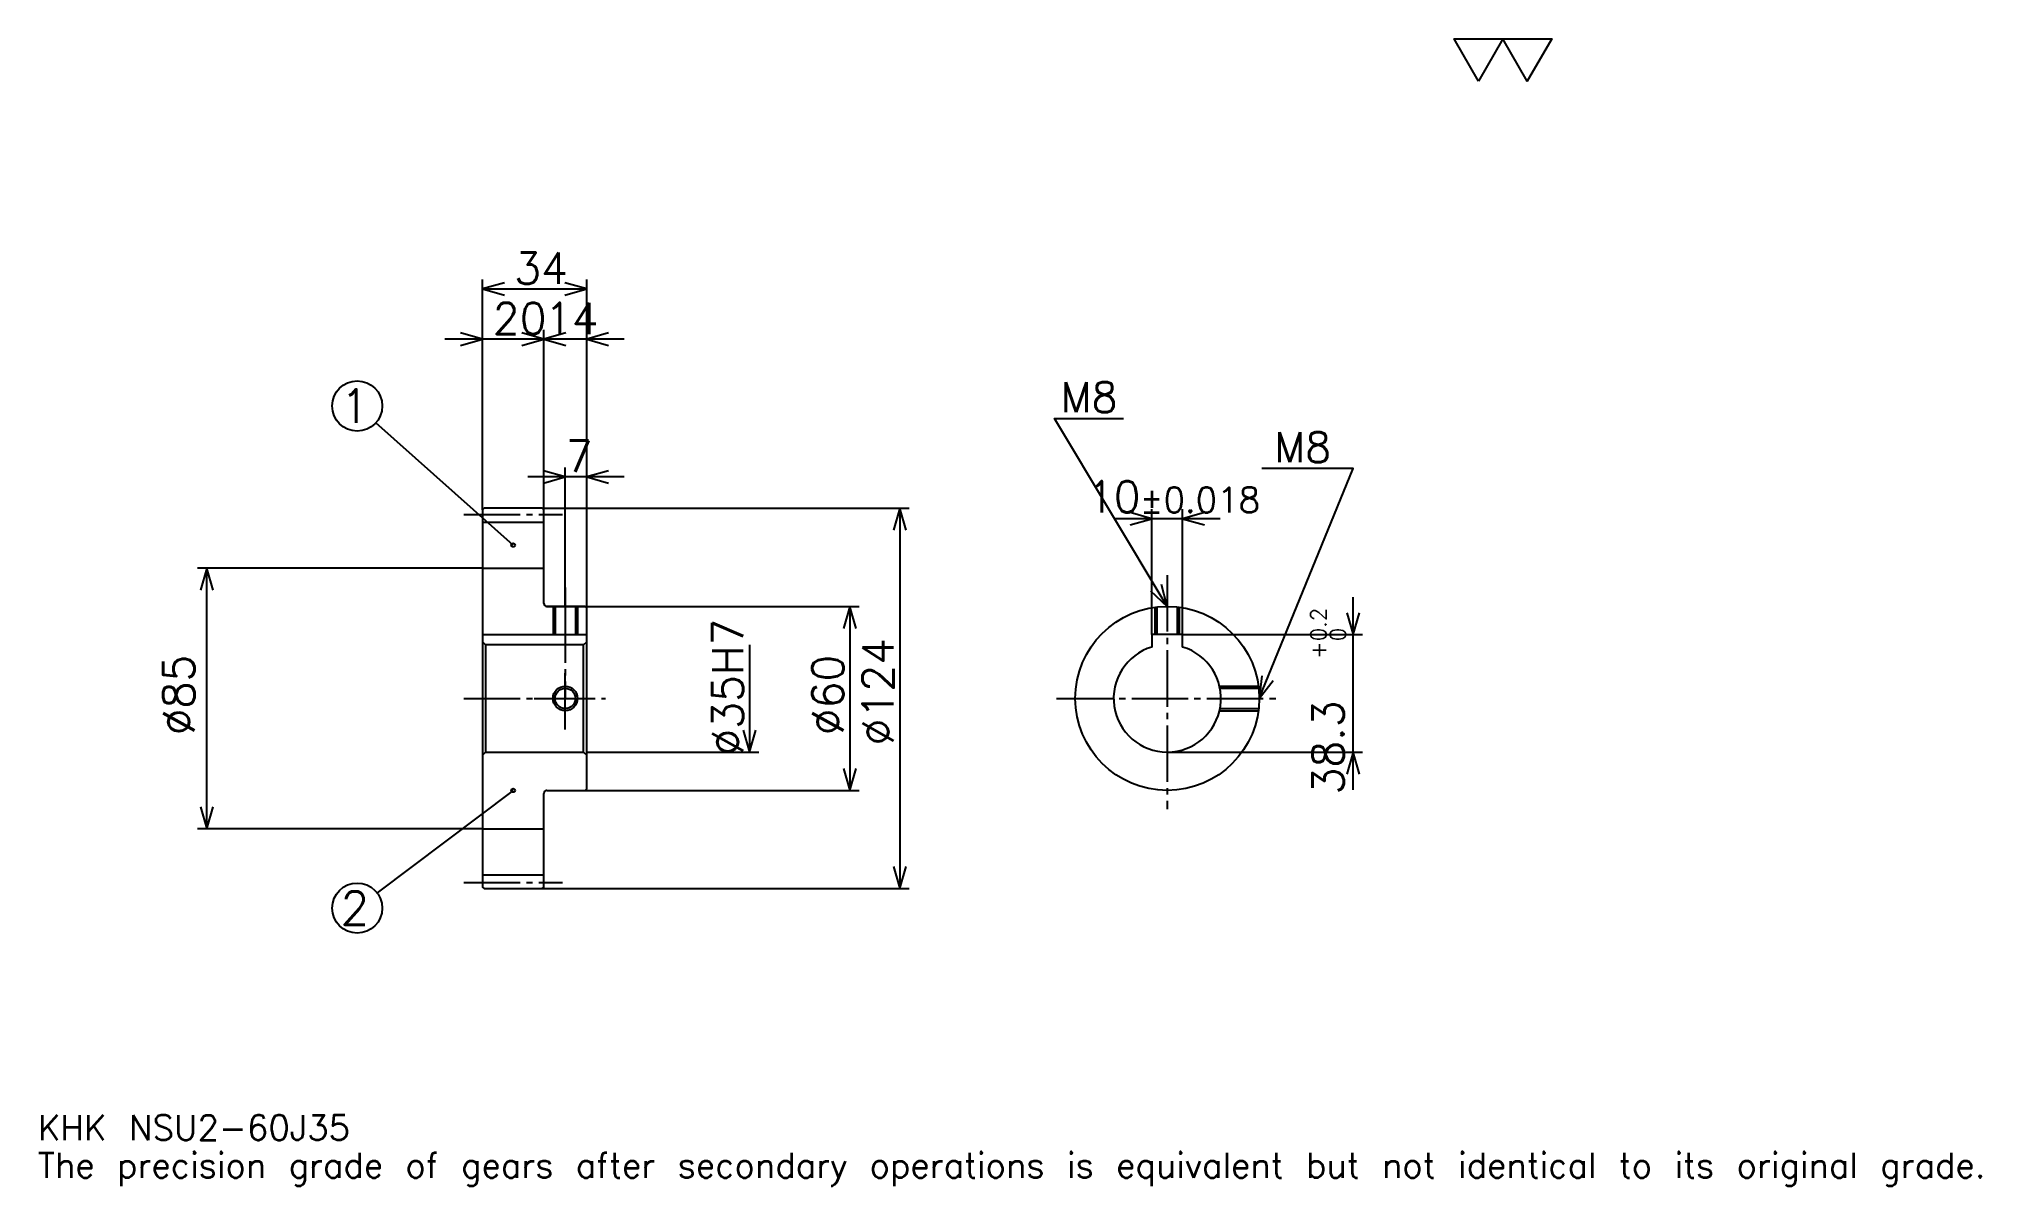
# Model space of a CAD drawing. Extents: x 21 to 654, y 7 to 382.
import ezdxf

# ---------------------------------------------------------------- set-up
doc = ezdxf.new("R2010")
doc.units = 0
doc.linetypes.add('DASHDOT', pattern=[24.521738, 18.391304, -2.043478, 2.043478, -2.043478])
doc.layers.get('0').update_dxf_attribs({"linetype": 'CONTINUOUS'})
doc.layers.add('DASHDOT', color=6, linetype='DASHDOT')
doc.styles.add('KANJI', font='TXT', dxfattribs={"bigfont": 'BIGFONT'})

msp = doc.modelspace()

# ---------------------------------------------------------------- linework, layer by layer
at = {"color": 5}
for p, q in [((165.521729, 228.543488), (165.521729, 303.130432)), ((165.521729, 300.065216), (199.521729, 300.065216)), ((199.521729, 228.543488), (199.521729, 303.130432)), ((185.521729, 228.543488), (185.521729, 286.782623)), ((197.782593, 283.717407), (153.260864, 283.717407)), ((211.782593, 283.717407), (173.260864, 283.717407)), ((175.521729, 216.543488), (130.75235, 256.472412)), ((192.521729, 228.543488), (192.521729, 241.826096)), ((211.782593, 238.76088), (180.260864, 238.76088)), ((165.521729, 228.043488), (165.521729, 228.543488)), ((185.021729, 228.543488), (199.521729, 228.543488)), ((185.521729, 228.043488), (185.521729, 228.543488)), ((192.521729, 196.543488), (192.521729, 228.543488)), ((192.521729, 196.543488), (192.521729, 228.543488)), ((199.521729, 228.543488), (304.760864, 228.543488)), ((199.521729, 196.043488), (199.521729, 228.543488)), ((301.695648, 228.543488), (301.695648, 104.543488)), ((383.913025, 187.343491), (383.913025, 228.217407)), ((393.913025, 187.343491), (393.913025, 228.217407)), ((406.173889, 225.152191), (371.652161, 225.152191)), ((165.521729, 209.043488), (72.543472, 209.043488)), ((75.608688, 124.043488), (75.608688, 209.043488)), ((186.521729, 196.543488), (199.521729, 196.543488)), ((199.521729, 196.543488), (288.413025, 196.543488)), ((285.347809, 196.543488), (285.347809, 136.543488)), ((449.565216, 136.782623), (449.565216, 199.604355)), ((252.652161, 184.043488), (252.652161, 149.043488)), ((393.913025, 187.343491), (452.630432, 187.343491)), ((199.521729, 149.043488), (255.717377, 149.043488)), ((388.913025, 149.043488), (452.630432, 149.043488)), ((175.521729, 136.543488), (131.177887, 103.0961)), ((186.521729, 136.543488), (199.521729, 136.543488)), ((199.521729, 136.543488), (288.413025, 136.543488)), ((165.521729, 124.043488), (72.543472, 124.043488)), ((185.021729, 104.543488), (199.521729, 104.543488)), ((199.521729, 104.543488), (304.760864, 104.543488))]:
    msp.add_line(p, q, dxfattribs=at)
at = {"color": 4}
for p, q in [((165.521729, 224.043488), (185.521729, 224.043488)), ((165.521729, 209.043488), (185.521729, 209.043488)), ((165.521729, 187.343491), (199.521729, 187.343491)), ((166.521729, 184.043488), (166.521729, 149.043488)), ((198.521729, 184.043488), (199.521729, 185.043488)), ((198.521729, 149.043488), (199.521729, 148.043488)), ((165.521729, 124.043488), (185.521729, 124.043488)), ((165.521729, 109.043488), (185.521729, 109.043488))]:
    msp.add_line(p, q, dxfattribs=at)
at = {"color": 7}
msp.add_lwpolyline([(490.434784, 367.82608), (482.46521, 381.639984), (514.343506, 381.639984), (506.373901, 367.82608), (498.404358, 381.639984), (490.434784, 367.82608)], dxfattribs=at)
at = {"color": 5}
for points in [[(172.673904, 302.108704), (165.521729, 300.065216), (172.673904, 298.021729)], [(192.369553, 298.021729), (199.521729, 300.065216), (192.369553, 302.108704)], [(158.369553, 281.67392), (165.521729, 283.717407), (158.369553, 285.760864)], [(178.369553, 281.67392), (185.521729, 283.717407), (178.369553, 285.760864)], [(192.673904, 285.760864), (185.521729, 283.717407), (192.673904, 281.67392)], [(206.673904, 285.760864), (199.521729, 283.717407), (206.673904, 281.67392)], [(388.913025, 196.543488), (352.130432, 257.847839), (374.608704, 257.847839)], [(185.369553, 236.717407), (192.521729, 238.76088), (185.369553, 240.804352)], [(206.673904, 240.804352), (199.521729, 238.76088), (206.673904, 236.717407)], [(418.913025, 166.543488), (449.565216, 241.5), (419.730408, 241.5)], [(303.739136, 221.391312), (301.695648, 228.543488), (299.652161, 221.391312)], [(376.760864, 223.108704), (383.913025, 225.152191), (376.760864, 227.195663)], [(401.065216, 227.195663), (393.913025, 225.152191), (401.065216, 223.108704)], [(77.652168, 201.891312), (75.608688, 209.043488), (73.565208, 201.891312)], [(383.481018, 201.625061), (388.913025, 196.543488), (386.985535, 203.727783)], [(287.391296, 189.391312), (285.347809, 196.543488), (283.304321, 189.391312)], [(447.521729, 194.495667), (449.565216, 187.343491), (451.608704, 194.495667)], [(419.72876, 173.936996), (418.913025, 166.543488), (423.511627, 172.39006)], [(250.608673, 156.195663), (252.652161, 149.043488), (254.695648, 156.195663)], [(451.608704, 141.891312), (449.565216, 149.043488), (447.521729, 141.891312)], [(283.304321, 143.695663), (285.347809, 136.543488), (287.391296, 143.695663)], [(73.565208, 131.195663), (75.608688, 124.043488), (77.652168, 131.195663)], [(299.652161, 111.695663), (301.695648, 104.543488), (303.739136, 111.695663)]]:
    msp.add_lwpolyline(points, dxfattribs=at)
at = {"color": 4}
for points in [[(185.521729, 197.543488), (185.521729, 228.043488), (185.021729, 228.543488), (166.021729, 228.543488), (165.521729, 228.043488), (165.521729, 148.043488)], [(186.521729, 136.543488), (199.021729, 136.543488), (199.521729, 137.043488), (199.521729, 196.043488), (199.021729, 196.543488), (186.521729, 196.543488)], [(188.521729, 196.543488), (188.521729, 187.343491)], [(189.196732, 196.543488), (189.196732, 187.343491)], [(195.846725, 196.543488), (195.846725, 187.343491)], [(196.521729, 196.543488), (196.521729, 187.343491)], [(384.913025, 187.343491), (384.913025, 196.27562)], [(385.588043, 187.343491), (385.588043, 196.358658)], [(392.238037, 187.343491), (392.238037, 196.358658)], [(392.913025, 187.343491), (392.913025, 196.27562)], [(165.521729, 148.043488), (166.521729, 149.043488), (198.521729, 149.043488), (198.521729, 184.043488), (166.521729, 184.043488), (165.521729, 185.043488)], [(393.913025, 183.313995), (393.913025, 187.343491), (383.913025, 187.343491), (383.913025, 183.313995)], [(405.949768, 170.543488), (418.645172, 170.543488)], [(406.094269, 169.868484), (418.72821, 169.868484)], [(405.949768, 162.543488), (418.645172, 162.543488)], [(406.094269, 163.218491), (418.72821, 163.218491)], [(165.521729, 148.043488), (165.521729, 105.043488), (166.021729, 104.543488), (185.021729, 104.543488), (185.521729, 105.043488), (185.521729, 135.543488)]]:
    msp.add_lwpolyline(points, dxfattribs=at)
at = {"color": 5}
for centre, radius in [((124.652161, 261.913055), 8.173913), ((175.521729, 216.543488), 0.613044), ((175.521729, 136.543488), 0.613044), ((124.652161, 98.17392), 8.173913)]:
    msp.add_circle(centre, radius, dxfattribs=at)
at = {"color": 4}
for centre, radius in [((388.913025, 166.543488), 30), ((192.521729, 166.543488), 3.325)]:
    msp.add_circle(centre, radius, dxfattribs=at)
at = {"color": 7}
msp.add_circle((192.521729, 166.543488), 4, dxfattribs=at)
at = {"color": 4}
for centre, radius, start, end in [((186.521729, 197.543488), 1, 180, 270), ((388.913025, 166.543488), 17.5, 106.601549926, 73.398450074), ((186.521729, 135.543488), 1, 90, 180)]:
    msp.add_arc(centre, radius, start, end, dxfattribs=at)
at = {"layer": 'DASHDOT', "color": 7}
for p, q in [((159.391296, 226.543488), (191.652161, 226.543488)), ((388.913025, 206.76088), (388.913025, 130.413055)), ((192.521729, 196.543488), (192.521729, 166.543488)), ((159.391296, 166.543488), (205.652161, 166.543488)), ((352.782593, 166.543488), (425.043457, 166.543488)), ((159.391296, 106.543488), (191.652161, 106.543488))]:
    msp.add_line(p, q, dxfattribs=at)
for points in [[(192.521729, 202.67392), (192.521729, 181.213058)], [(192.521729, 156.413055), (192.521729, 176.67392)], [(182.391296, 166.543488), (202.652161, 166.543488)]]:
    msp.add_lwpolyline(points, dxfattribs=at)

# ---------------------------------------------------------------- texts
at = {"color": 7, "style": 'KANJI'}
for s, height, p in [('34', 10.217391, (175.880432, 301.700012)), ('20', 10.217391, (168.880417, 285.352173)), ('14', 10.217391, (185.880432, 285.352173)), ('1', 10.898551, (119.202888, 256.463776)), ('M8', 9.808696, (354.173889, 259.891296)), ('7', 10.217391, (192.70108, 240.39566)), ('M8', 9.808696, (423.817383, 243.543488)), ('10', 10.217391, (362.713623, 227.195663)), ('%%p0.018', 8.173913, (379.979767, 227.195663)), ('2', 10.898551, (119.202888, 92.724648)), ('KHK NSU2-60J35', 8.173913, (20.434782, 22.47826)), ('The precision grade of gears after secondary operations is equivalent but not identical to its original grade.', 8.173913, (20.434782, 10.217391))]:
    msp.add_text(s, height=height, dxfattribs=at).set_placement(p)
for s, height, p in [('%%c35H7', 10.217391, (250.608673, 147.896744)), ('0.2', 5.108696, (440.778259, 185.176697)), ('%%c124', 10.217391, (299.652161, 151.217407)), ('+', 5.108696, (440.778259, 179.454956)), ('0', 5.108696, (447.113037, 185.176697)), ('%%c85', 10.217391, (71.521729, 154.538055)), ('%%c60', 10.217391, (283.304321, 154.538055)), ('38.3', 10.217391, (446.5, 135.230042))]:
    msp.add_text(s, height=height, rotation=90, dxfattribs=at).set_placement(p)

doc.saveas('drawing.dxf')
